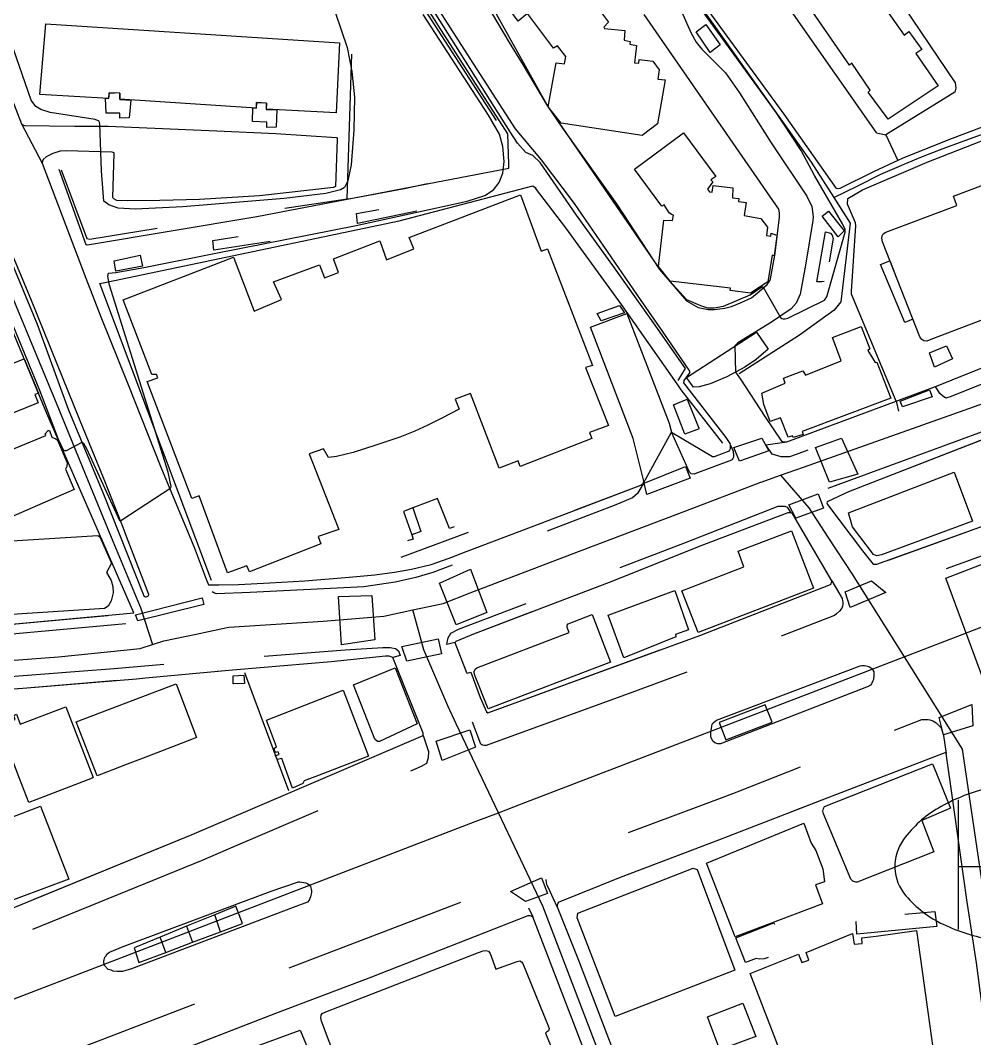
# Model space of a CAD drawing. Header units: millimetres. Extents: x 198785 to 203305, y 542885 to 545889.
# Drawn here: x 201384.4 to 201573.7, y 543863.1 to 544065 of the extents above; entities that cross this region are included whole.
import ezdxf

# ---------------------------------------------------------------- set-up
doc = ezdxf.new("R2010")
doc.units = ezdxf.units.MM
for name, pattern in [('FENCE_25K', [54.3, 28.7, -9.2, -16.4]), ('HIDDEN_BULD_25K', [28.8, 18.4, -10.4]), ('HIDDEN_IN_25K', [56.5, 36.5, -20])]:
    doc.linetypes.add(name, pattern=pattern)
for name, color, linetype in [('A0013114', 253, 'Continuous'), ('A0013117', 253, 'Continuous'), ('A0013118', 253, 'Continuous'), ('A0023214', 253, 'Continuous'), ('A0023217', 253, 'Continuous'), ('A0033324', 253, 'Continuous'), ('A0043325', 253, 'Continuous'), ('B0014111', 253, 'Continuous'), ('B0014115', 253, 'Continuous'), ('B0014116', 253, 'Continuous'), ('B0014118', 253, 'Continuous'), ('B0014511', 253, 'Continuous'), ('B0024120', 253, 'Continuous'), ('B0024127', 253, 'Continuous'), ('C0076117', 253, 'Continuous'), ('C0523121', 253, 'Continuous'), ('F0017111', 253, 'Continuous'), ('F0047224', 253, 'Continuous')]:
    doc.layers.add(name, color=color, linetype=linetype)

# ---------------------------------------------------------------- blocks, each defined once
blk = doc.blocks.new('B0014511')
at = {"layer": 'B0014511'}
blk.add_lwpolyline([(-31.17, -1.27, 0.169014), (-29, -6.77, 0.105159), (-21.57, -12.43, 0.067248), (-11.97, -15.47, 0.053397), (0.67, -16.3, 0.053397), (13.19, -14.44, 0.067248), (22.51, -10.63, 0.105159), (29.45, -4.38, 0.169014), (31.17, 1.27, 0.169014), (29, 6.77, 0.105159), (21.57, 12.43, 0.067248), (11.97, 15.47, 0.053397), (-0.67, 16.3, 0.053397), (-13.19, 14.44, 0.067248), (-22.51, 10.63, 0.105159), (-29.45, 4.38, 0.169014)], format="xyb", close=True, dxfattribs=at)
for points in [[(-18.64, 12.26), (-18.64, -13.46)], [(16.58, 13.62), (16.58, -13.46)], [(-18.64, -0.94), (16.58, -0.94)]]:
    blk.add_lwpolyline(points, dxfattribs=at)

msp = doc.modelspace()

# ---------------------------------------------------------------- linework, layer by layer
at = {"layer": 'A0013114'}
for points in [[(201369.68, 544048.44), (201371.35, 544044.38), (201378.76, 544026.36), (201387.77, 544004.81), (201393.9, 543987.93), (201400.92, 543971.08), (201408.94, 543950.96), (201409.09, 543950.79), (201409.23, 543950.72), (201409.4, 543950.72), (201409.84, 543950.92)], [(201536.48, 543981.48), (201558.21, 543989.54), (201566.53, 543992.63), (201572.07, 543994.88), (201596.48, 544004.59), (201606.91, 544008.61), (201608.45, 544009.2), (201618.51, 544013.4), (201621.46, 544014.31), (201651.89, 544024.87), (201663.44, 544029.18), (201669.19, 544031.33), (201686.44, 544037.77), (201692.16, 544039.95), (201693.04, 544040.74), (201697.1, 544046.7)], [(201357.67, 543943.03), (201406.92, 543947.53), (201389.65, 543987.11), (201383.15, 544002.9), (201374.14, 544024.44), (201366.55, 544042.9)], [(201668.22, 544017.21), (201659.09, 544014.41), (201646.04, 544009.47), (201631.02, 544003.28), (201630.87, 544003.28), (201606.28, 543993.65), (201579.44, 543983.51), (201548.74, 543971.53), (201544.59, 543969.65), (201544.52, 543969.59), (201544.42, 543969.39), (201544.48, 543969.15), (201544.55, 543969.06), (201551.52, 543959.83), (201553.63, 543957.19), (201554.36, 543957.18), (201573.87, 543964.2), (201579.31, 543966.17), (201600.56, 543973.82), (201673.77, 544001.18), (201674.14, 544001.47)], [(201421.72, 543953.12), (201422.55, 543953.1), (201423.85, 543953.12), (201427.72, 543953.21), (201433.91, 543953.53), (201440.85, 543953.88), (201449.67, 543954.61), (201454.76, 543955.11), (201458.65, 543955.61), (201461.99, 543956.21), (201465.93, 543957.16), (201469.46, 543958.4), (201473.06, 543959.76), (201486.33, 543964.84), (201507.51, 543972.87), (201508.02, 543973.26), (201513.58, 543983.41), (201521.74, 543978.54), (201521.96, 543978.54), (201522.13, 543978.54), (201524.9, 543979.61), (201525.12, 543979.72)], [(201536.7, 543967.4), (201519.94, 543961.04), (201501.23, 543953.59), (201474.32, 543943.31), (201470.79, 543941.89), (201470.62, 543941.68), (201472.79, 543936.09), (201472.97, 543935.58), (201473.78, 543935.81), (201475.66, 543930.77), (201476.9, 543927.93), (201477.18, 543927.76), (201519.21, 543943.08), (201545.14, 543953.19), (201545.28, 543953.3), (201545.4, 543953.92), (201537.68, 543967.1), (201537.59, 543967.19), (201537.42, 543967.3), (201537.31, 543967.36), (201536.7, 543967.4)], [(201379.2, 543887.57), (201418.51, 543903.61), (201464.35, 543923.22), (201464.35, 543923.71), (201458.31, 543938.72), (201457.58, 543938.96), (201457.32, 543938.96), (201456.86, 543938.94), (201446.11, 543937.85), (201427.32, 543936.28), (201426.53, 543936.21), (201415.73, 543935.21), (201409.24, 543934.61), (201407.49, 543934.44), (201384.89, 543932.54), (201365.71, 543931.25), (201363.52, 543931.03), (201363.28, 543930.95)], [(201567.85, 543919.78), (201567.48, 543919.7), (201545.46, 543911.2), (201522.9, 543902.46), (201503.43, 543895.09), (201491.12, 543890.11)], [(201486.11, 543887.27), (201485.54, 543887.49), (201485.13, 543887.49), (201454.05, 543875.29), (201435.04, 543868.13), (201402.47, 543855.52), (201388.72, 543850.13), (201388.22, 543849.87)]]:
    msp.add_lwpolyline(points, dxfattribs=at)
at = {"layer": 'A0013117'}
for points in [[(201576.22, 543862.1), (201574.13, 543878.19), (201572.23, 543890.67), (201569.22, 543911.8), (201568.13, 543919.67), (201568.01, 543919.73), (201567.85, 543919.78)], [(201491.12, 543890.11), (201490.97, 543889.76), (201490.91, 543889.57), (201490.95, 543889.26), (201495.14, 543878.7), (201504.69, 543853.86)], [(201388.22, 543849.87), (201399.28, 543821.65), (201401.99, 543814.08), (201402.25, 543813.82), (201402.95, 543813.62), (201403.32, 543813.64), (201425.23, 543821.57), (201450.22, 543831.38), (201453.95, 543832.84), (201467.1, 543838), (201499.55, 543851.31), (201499.72, 543851.87), (201486.11, 543887.27)]]:
    msp.add_lwpolyline(points, dxfattribs=at)
at = {"layer": 'A0013118'}
for points in [[(201525.12, 543979.72), (201525.28, 543980.16), (201525.3, 543980.31), (201525.3, 543980.53), (201525.3, 543980.83), (201525.28, 543980.99), (201525.27, 543981.16), (201524.47, 543982.33), (201516.02, 543993.19), (201516.11, 543993.65), (201517.27, 543995.15), (201517.22, 543995.5), (201511.79, 544003.4), (201507.44, 544009.71), (201494.33, 544028.73), (201487.78, 544037.38), (201482.63, 544043.56), (201472.48, 544059.35), (201461.61, 544076.33), (201452.06, 544091.7), (201442.16, 544108.36), (201430.88, 544126.51)], [(201579.33, 544106.12), (201549.59, 544084.61), (201549.29, 544084.08), (201549.24, 544083.27), (201569.89, 544052.65), (201570.03, 544051.59), (201569.8, 544050.81), (201556.16, 544042.36)], [(201529.05, 544078.72), (201554.15, 544042.89), (201554.29, 544042.75), (201556.16, 544042.36), (201558.54, 544037.27), (201553.67, 544034.99), (201547.03, 544031.69), (201546.71, 544031.65), (201546.32, 544031.71), (201535.95, 544046.46), (201520.32, 544067.79)], [(201375.41, 544067.37), (201382.72, 544049.48), (201384.64, 544044.5), (201388.75, 544036.72), (201397.4, 544013.9), (201400.4, 544006.28), (201405.74, 543992.96), (201412.29, 543976.42), (201418.34, 543961.87), (201419.09, 543960.06), (201421.27, 543954.25), (201421.72, 543953.12)], [(201476.75, 544068.48), (201481.41, 544060.66), (201484.18, 544056.17), (201489.01, 544048.03), (201491.96, 544043.64), (201502.71, 544028.63), (201511.2, 544015.62), (201516.57, 544009.41), (201518.88, 544008.1), (201520.89, 544007.68), (201522.16, 544007.71), (201523.2, 544007.85), (201524.19, 544007.98), (201525.48, 544008.33), (201527.44, 544009.11), (201529.5, 544010.04), (201531.09, 544011.33), (201532.59, 544012.67), (201532.87, 544013.06), (201533.12, 544013.41), (201533.26, 544013.8), (201534.05, 544018.07), (201534.08, 544018.33), (201534.57, 544022.2), (201535.06, 544026.03), (201535.02, 544026.9), (201534.9, 544027.62), (201508.18, 544066.18)], [(201514.8, 544068.65), (201516.37, 544065), (201517.41, 544062.62), (201518.52, 544060.71), (201519.6, 544059.32), (201521.93, 544057.02), (201524.33, 544054.66), (201527.08, 544050.65), (201533.38, 544040.77), (201540.46, 544030.16), (201541.45, 544028.15), (201541.71, 544026.05), (201541.66, 544025.38), (201540.18, 544016.52), (201539.12, 544010.73), (201538.31, 544008.95), (201537.37, 544007.85), (201533.47, 544005.17), (201526.78, 544001.11), (201526.27, 544000.65), (201526.2, 544000.5), (201526.27, 543995.25), (201527.29, 543993.91), (201532.13, 543986.5), (201535.45, 543981.61), (201535.84, 543981.49), (201536.17, 543981.48), (201536.48, 543981.48)], [(201409.84, 543950.92), (201409.88, 543951.2), (201405.81, 543961.81), (201404.65, 543964.82), (201401.03, 543973.98), (201396.17, 543985.98), (201391.76, 543996.74), (201386.5, 544009.79), (201382.99, 544018.24), (201378.86, 544028.6), (201374.91, 544038.82), (201371.7, 544046.71), (201367.99, 544056.25), (201364.42, 544065.59)], [(201581.71, 544046.33), (201568.73, 544041.42), (201559.39, 544037.67), (201558.54, 544037.27)], [(201384.64, 544044.5), (201385.01, 544044.28), (201385.23, 544044.18), (201395.19, 544044.04), (201401.85, 544044.05), (201423.39, 544043.12), (201435.13, 544042.58), (201447.15, 544041.83), (201447.24, 544041.75), (201447.29, 544041.5), (201446.94, 544032.08), (201446.55, 544031.91), (201431.85, 544030.27), (201419.96, 544029.49), (201412.11, 544029.29), (201405.61, 544029.26), (201403.58, 544029.35), (201402.99, 544029.67), (201402.86, 544029.76), (201402.78, 544029.9), (201403, 544038.67), (201403, 544038.79), (201402.66, 544038.91), (201398.06, 544039.05), (201393.54, 544039.14), (201392.34, 544039.12), (201390.86, 544038.67), (201389.56, 544037.97), (201388.96, 544037.47), (201388.78, 544037.1), (201388.75, 544036.72)], [(201558.21, 543989.54), (201549.3, 544010.74), (201549.31, 544011.36), (201550.18, 544024.32), (201550.11, 544024.86), (201548.5, 544028.62), (201548.61, 544029.71), (201551.51, 544031.43), (201564.3, 544036.95), (201585.27, 544045.11)], [(201508.02, 543973.26), (201508.08, 543973.46), (201508.1, 543973.7), (201505.98, 543982.15), (201497.5, 544004.2), (201504.76, 544006.9), (201513.17, 543985.18), (201513.58, 543983.41)]]:
    msp.add_lwpolyline(points, dxfattribs=at)
at = {"layer": 'A0023214'}
for points in [[(201559.75, 543938.85), (201563.54, 543940.31), (201581.03, 543947.03), (201584.4, 543948.32), (201586.74, 543949.22), (201607.76, 543957.3), (201622.49, 543962.96), (201639.63, 543969.54), (201652.43, 543974.46), (201681.92, 543985.8), (201684.77, 543986.89), (201688.09, 543988.17), (201698.45, 543992.15), (201747.03, 544010.82), (201755.23, 544013.97), (201777.78, 544022.63), (201805.57, 544033.31), (201808.79, 544034.55), (201811.37, 544035.54), (201836.83, 544045.32), (201853.25, 544051.63), (201858.09, 544053.49)], [(201368.16, 544045.57), (201368.95, 544043.64), (201376.45, 544025.4), (201385.46, 544003.86), (201391.97, 543988.07), (201397.29, 543975.15), (201402.79, 543961.79), (201408.04, 543949.07), (201408.22, 543948.63), (201410.66, 543941.31)], [(201535.25, 543974.85), (201539.79, 543976.45), (201575.76, 543989.19)], [(201462.3, 543948.14), (201468.28, 543949.42), (201473.69, 543951.54), (201493.78, 543959.21), (201501.97, 543962.32), (201516.43, 543967.8), (201531.31, 543973.44), (201531.39, 543973.48), (201535.25, 543974.85)], [(201535.25, 543974.85), (201540.82, 543968.36), (201544.65, 543962.55), (201549.45, 543955.24), (201559.75, 543938.85)], [(201410.66, 543941.31), (201412.87, 543942.03), (201419.31, 543943.36), (201424.21, 543944.38), (201425.77, 543944.7), (201444.47, 543945.91), (201456.54, 543946.92), (201462.3, 543948.14)], [(201479.28, 543907.93), (201470.91, 543925.54), (201469.22, 543929.1), (201464.47, 543940.2), (201462.3, 543948.14)], [(201199.48, 543876.84), (201214.93, 543882.74), (201248.18, 543895.42), (201248.61, 543895.59), (201253.09, 543897.32), (201257.6, 543899.06), (201324.68, 543925.01), (201330.32, 543926.95), (201352.11, 543935.59), (201356.63, 543936.07), (201360.7, 543936.51), (201361.02, 543936.54), (201392, 543938.85), (201408.19, 543940.51), (201410.66, 543941.31)], [(201479.28, 543907.93), (201483.87, 543909.69), (201518.49, 543922.99), (201555.98, 543937.4), (201559.75, 543938.85)], [(201212.76, 543805.57), (201255.93, 543822.11), (201264.02, 543825.21), (201268.33, 543826.87), (201272.99, 543828.66), (201333.98, 543852.09), (201376.48, 543868.42), (201379.98, 543869.77), (201383.17, 543870.99), (201400.08, 543877.49), (201474.68, 543906.16), (201479.28, 543907.93)]]:
    msp.add_lwpolyline(points, dxfattribs=at)
at = {"layer": 'A0023217'}
for points in [[(201559.75, 543938.85), (201570.95, 543921.04), (201571.25, 543920.55), (201576.53, 543884.68), (201577.07, 543881.66), (201577.6, 543878.65), (201578.55, 543871.34), (201582.56, 543840.73), (201583.09, 543835.69), (201584.01, 543830.86), (201584.73, 543827.1)], [(201503.2, 543849.96), (201502.2, 543852.49), (201502.07, 543852.81), (201488.4, 543888.57), (201488.07, 543889.42), (201479.28, 543907.93)]]:
    msp.add_lwpolyline(points, dxfattribs=at)
at = {"layer": 'A0033324', "linetype": 'HIDDEN_IN_25K', "flags": 128}
for points in [[(201646.04, 544009.47), (201631.02, 544003.28), (201630.87, 544003.28), (201606.28, 543993.65), (201579.44, 543983.51), (201548.74, 543971.53), (201544.59, 543969.65), (201544.52, 543969.59), (201544.42, 543969.39), (201543.65, 543971.79), (201543.8, 543971.97), (201567.55, 543980.67), (201596.31, 543991.25), (201626.57, 544003), (201651.75, 544013.16), (201662.24, 544017.21), (201663.06, 544015.63), (201659.09, 544014.41), (201646.04, 544009.47)], [(201569.1, 543990.43), (201568.02, 543990.14), (201567.35, 543990.58), (201566.81, 543991.03), (201566.01, 543992.43), (201566.53, 543992.63), (201572.07, 543994.88), (201596.48, 544004.59), (201597.5, 544004.98), (201598.15, 544002.85), (201598.02, 544002.38), (201597.58, 544001.8), (201582.96, 543995.98), (201573.19, 543992.09), (201569.1, 543990.43)], [(201602.45, 543968.65), (201558.8, 543952.93), (201558.55, 543952.96), (201557.96, 543953.09), (201557.37, 543953.37), (201556.1, 543954.24), (201555.05, 543955.29), (201553.63, 543957.19), (201554.36, 543957.18), (201573.87, 543964.2), (201579.31, 543966.17), (201600.56, 543973.82), (201637.17, 543987.5), (201673.77, 544001.18), (201674.14, 544001.47), (201675.57, 543997.82), (201675.54, 543997.28), (201674.5, 543995.58), (201617.19, 543974.16), (201602.45, 543968.65)], [(201538.31, 543978.95), (201537.02, 543978.48), (201536.09, 543978.48), (201535.34, 543978.52), (201533.58, 543979.02), (201532.35, 543980.84), (201536.49, 543981.48), (201558.21, 543989.54), (201558.66, 543987.57), (201558.58, 543986.98), (201558.5, 543986.72), (201558.28, 543986.46), (201557.89, 543986.22), (201538.31, 543978.95)], [(201521.96, 543978.54), (201522.13, 543978.54), (201524.9, 543979.61), (201525.12, 543979.72), (201525.28, 543980.16), (201525.3, 543980.31), (201525.3, 543980.53), (201525.3, 543980.83), (201525.84, 543979.59), (201525.86, 543979.37), (201525.89, 543979.05), (201525.89, 543978.72), (201525.89, 543978.41), (201525.8, 543978.19), (201525.65, 543977.95), (201525.51, 543977.82), (201518.23, 543975.09), (201518.1, 543975.05), (201517.48, 543975.14), (201517.18, 543975.42), (201513.58, 543983.41), (201521.74, 543978.54), (201521.96, 543978.54)], [(201458.76, 543953.62), (201452.57, 543952.73), (201430.03, 543951.59), (201423.34, 543951.34), (201422.77, 543951.52), (201422.33, 543951.8), (201421.72, 543953.12), (201422.55, 543953.1), (201423.85, 543953.12), (201427.72, 543953.21), (201433.91, 543953.53), (201440.85, 543953.88), (201449.67, 543954.61), (201454.76, 543955.11), (201458.65, 543955.61), (201461.99, 543956.21), (201465.93, 543957.16), (201469.46, 543958.4), (201473.06, 543959.76), (201486.33, 543964.84), (201507.51, 543972.87), (201508.02, 543973.26), (201506.89, 543971.2), (201505.88, 543970.37), (201502.58, 543968.97), (201484.49, 543962.09), (201470.57, 543957.2), (201466.28, 543955.56), (201462.91, 543954.59), (201458.76, 543953.62)], [(201536.53, 543968.52), (201537.31, 543967.36), (201536.7, 543967.4), (201519.94, 543961.04), (201501.23, 543953.59), (201474.32, 543943.31), (201470.79, 543941.89), (201470.62, 543941.68), (201469.04, 543941.3), (201469.08, 543941.68), (201469.3, 543942.58), (201469.84, 543943.5), (201471.37, 543944.3), (201491.1, 543951.83), (201516.39, 543961.48), (201534.76, 543968.7), (201536.07, 543968.7), (201536.53, 543968.52)], [(201505.7, 543931.77), (201476.81, 543921.25), (201476.42, 543921.26), (201475.98, 543921.39), (201475.76, 543921.5), (201471.73, 543932.22), (201471.92, 543934.08), (201472.97, 543935.58), (201473.78, 543935.81), (201475.66, 543930.77), (201476.9, 543927.93), (201477.18, 543927.76), (201519.21, 543943.08), (201545.14, 543953.19), (201545.28, 543953.3), (201545.4, 543953.92), (201546.98, 543951.19), (201547.44, 543950.39), (201547.53, 543950), (201547.62, 543949.63), (201547.62, 543949.31), (201547.55, 543948.85), (201547.41, 543948.48), (201546.95, 543947.88), (201546.35, 543947.35), (201545.94, 543947.06), (201521.33, 543937.47), (201505.7, 543931.77)], [(201405.35, 543945.35), (201360.04, 543941.31), (201359.24, 543941.31), (201358.44, 543941.52), (201357.67, 543943.03), (201406.92, 543947.53), (201406.49, 543946.53), (201406.26, 543946.01), (201405.35, 543945.35)], [(201459.79, 543939.08), (201458.31, 543938.72), (201457.58, 543938.96), (201457.32, 543938.96), (201456.86, 543938.94), (201446.11, 543937.85), (201427.32, 543936.28), (201426.53, 543936.21), (201415.73, 543935.21), (201409.26, 543934.61), (201409.23, 543934.61), (201407.49, 543934.44), (201384.89, 543932.54), (201365.71, 543931.25), (201363.52, 543931.03), (201363.28, 543930.95), (201363.04, 543930.77), (201363.14, 543932.76), (201363.28, 543933.09), (201363.48, 543933.28), (201363.56, 543933.44), (201376.1, 543934.41), (201396.06, 543935.99), (201403.05, 543936.54), (201427.14, 543938.54), (201448.88, 543940.22), (201456.32, 543940.68), (201457.77, 543940.68), (201458.1, 543940.65), (201458.83, 543940.47), (201459.42, 543940), (201459.79, 543939.08)], [(201567.58, 543923.23), (201568.13, 543919.67), (201568.01, 543919.73), (201567.85, 543919.78), (201567.48, 543919.7), (201545.46, 543911.2), (201522.9, 543902.46), (201503.43, 543895.09), (201491.12, 543890.11), (201490.97, 543889.76), (201490.91, 543889.57), (201490.95, 543889.26), (201489.47, 543892.45), (201489.2, 543893.01), (201488.96, 543893.51), (201488.79, 543894.02), (201488.68, 543895.19), (201488.79, 543896.07), (201488.98, 543896.61), (201489.25, 543897.29), (201489.97, 543897.99), (201490.95, 543898.77), (201524.36, 543911.21), (201526.62, 543912.09), (201563.24, 543926.42), (201563.88, 543926.42), (201564.53, 543926.4), (201564.83, 543926.33), (201565.43, 543926.12), (201566.1, 543925.74), (201567.08, 543924.76), (201567.58, 543923.23)], [(201420.63, 543898.54), (201383.91, 543883.56), (201382.57, 543883.41), (201381.78, 543883.41), (201381.27, 543883.48), (201380.53, 543883.74), (201380.17, 543883.96), (201379.73, 543884.61), (201379.48, 543885.46), (201378.81, 543887.68), (201379.2, 543887.57), (201418.51, 543903.61), (201464.35, 543923.22), (201465.37, 543920.04), (201465.33, 543918.79), (201465.01, 543917.71), (201463.95, 543917.06), (201425.15, 543900.47), (201420.63, 543898.54)], [(201485.26, 543889.06), (201486.11, 543887.27), (201485.54, 543887.49), (201485.13, 543887.49), (201454.05, 543875.29), (201435.04, 543868.13), (201402.47, 543855.52), (201388.72, 543850.13), (201388.22, 543849.87), (201386.36, 543855.87), (201386.34, 543856.18), (201386.38, 543856.59), (201386.47, 543856.92), (201386.71, 543857.16), (201387.56, 543857.77), (201391.32, 543859.41), (201433.46, 543875.53), (201477.18, 543892.25), (201478.1, 543892.48), (201479.34, 543892.46), (201479.76, 543892.44), (201480.56, 543892.27), (201481.76, 543891.76), (201484.43, 543889.91), (201485.26, 543889.06)]]:
    msp.add_lwpolyline(points, dxfattribs=at)
at = {"layer": 'A0043325'}
for points in [[(201565.32, 543990.42), (201559.44, 543988.42), (201558.95, 543989.53), (201564.79, 543991.81), (201565.32, 543990.42)], [(201532.93, 543979.65), (201527.07, 543977.63), (201526, 543980.33), (201531.53, 543982.21), (201532.93, 543979.65)], [(201550.56, 543975.08), (201544.95, 543973.48), (201542.19, 543980.33), (201547.33, 543982.2), (201550.56, 543975.08)], [(201517.3, 543974.28), (201508.7, 543971.04), (201508.15, 543973.27), (201516.37, 543976.59), (201517.3, 543974.28)], [(201543.79, 543968.32), (201538.24, 543966.36), (201536.89, 543968.99), (201542.71, 543971.15), (201543.79, 543968.32)], [(201583.78, 543935.43), (201576.24, 543932.27), (201568.01, 543954.46), (201575.57, 543957.34), (201583.78, 543935.43)], [(201476.96, 543947.65), (201470.85, 543945.19), (201467.56, 543953.41), (201473.73, 543956.24), (201476.96, 543947.65)], [(201556.11, 543951.59), (201549.07, 543948.65), (201548.03, 543951.71), (201553.27, 543953.88), (201556.11, 543951.59)], [(201420.8, 543949.18), (201407.71, 543946), (201407.29, 543947.15), (201420.49, 543950.54), (201420.8, 543949.18)], [(201454.74, 543942.23), (201448.15, 543941.23), (201447.56, 543950.8), (201454.16, 543951), (201454.74, 543942.23)], [(201468, 543939.46), (201461.09, 543937.99), (201460.11, 543940.88), (201467.32, 543942.4), (201468, 543939.46)], [(201573.39, 543925.14), (201567.59, 543923.4), (201566.7, 543926.81), (201573.16, 543929.41), (201573.39, 543925.14)], [(201474.71, 543920.93), (201468.12, 543918.31), (201466.91, 543922.11), (201473.56, 543924.33), (201474.71, 543920.93)], [(201488.99, 543891.89), (201484.63, 543890.29), (201481.69, 543892.31), (201487.82, 543895.01), (201488.99, 543891.89)]]:
    msp.add_lwpolyline(points, dxfattribs=at)
at = {"layer": 'B0014111'}
for points in [[(201592.68, 544012.24), (201565.04, 544001.74), (201564.28, 544001.46), (201563.64, 544001.51), (201563.27, 544001.75), (201562.9, 544002.28), (201555.46, 544021.15), (201555.32, 544021.87), (201555.4, 544022.32), (201555.62, 544022.71), (201556.12, 544023.03), (201570.2, 544028.3), (201569.54, 544030.16), (201575.52, 544032.4)], [(201483.66, 544030.44), (201487.73, 544019.29), (201489, 544019.75), (201497.92, 543996.61), (201496.54, 543996.19), (201501.12, 543984.7), (201497.35, 543983.34), (201497.82, 543982.11), (201483.56, 543976.58), (201483.15, 543977.69), (201479.38, 543976.25), (201473.73, 543991.02), (201470.68, 543989.92), (201471.45, 543987.94), (201468.05, 543986.14), (201465.28, 543984.75), (201462.65, 543983.55), (201459.68, 543982.41), (201454.92, 543980.79), (201450.42, 543979.36), (201447.14, 543978.57), (201445.52, 543978.35), (201444.57, 543980.09), (201441.74, 543979.06), (201447.59, 543964.08), (201443.48, 543962.68), (201444.02, 543961.26), (201429.85, 543955.68), (201429.37, 543956.85), (201425.51, 543955.49), (201419.87, 543970.73), (201418.45, 543970.21), (201409.58, 543993.42), (201411.67, 543994.16), (201411.43, 543994.83), (201410.52, 543994.85), (201404.8, 544009.63), (201426.68, 544018.11), (201430.8, 544007.4), (201436.24, 544009.69), (201434.66, 544013.16), (201443.75, 544016.54), (201444.77, 544013.99), (201447.51, 544015.06), (201446.55, 544017.75), (201455.73, 544021.3), (201457.09, 544017.58), (201462.49, 544019.74), (201461.56, 544021.98), (201483.66, 544030.44)], [(201552.55, 543999.57), (201554.02, 543997.21), (201554.35, 543997.24), (201557.15, 543990.15), (201539.54, 543983.52), (201539.71, 543982.91), (201537.76, 543982.32), (201537.58, 543982.68), (201536.74, 543982.36), (201535.23, 543986.25), (201533.15, 543985.48), (201531.91, 543988.9), (201531.52, 543991.14), (201536.16, 543993.12), (201535.8, 543994.11), (201539.68, 543995.56), (201540.16, 543994.71), (201547.27, 543997.56), (201545.52, 544002.16), (201551.23, 544004.36), (201552.92, 543999.91), (201552.55, 543999.57)], [(201387.97, 543989.23), (201367.98, 543981.12), (201367.4, 543981.95), (201366.82, 543983.02), (201366.52, 543984.32), (201365.1, 543988.67), (201382.48, 543996.19), (201382.3, 543996.8), (201385.19, 543997.9), (201387.99, 543991.13), (201387.3, 543990.88), (201387.97, 543989.23)], [(201395.06, 543972.01), (201375.16, 543963.34), (201370.38, 543974.86), (201389.44, 543982.75), (201389.35, 543983.07), (201389.92, 543983.72), (201390.21, 543983.71), (201390.69, 543982.37), (201391.47, 543982.06), (201391.79, 543981.79), (201393.73, 543977.3), (201393.63, 543976.56), (201393.39, 543976.02), (201395.06, 543972.01)], [(201555.25, 543959.03), (201554.31, 543958.85), (201553.69, 543959.12), (201549.49, 543964.63), (201548.74, 543967.42), (201569.66, 543975.47), (201573.31, 543965.72), (201555.25, 543959.03)], [(201401.11, 543948.44), (201377.54, 543946.89), (201376.29, 543960.12), (201380.63, 543960.32), (201380.58, 543961.73), (201399.77, 543962.91), (201400.21, 543962.62), (201402.49, 543957.38), (201401.53, 543955.55), (201402.42, 543953.94), (201402.74, 543952.75), (201402.8, 543951.54), (201402.43, 543949.97), (201401.81, 543948.9), (201401.11, 543948.44)], [(201541.8, 543952.47), (201518.92, 543943.68), (201515.65, 543951.95), (201527.94, 543956.7), (201526.8, 543959.81), (201537.38, 543963.84), (201541.8, 543952.47)], [(201514.49, 543942.8), (201504.15, 543938.65), (201501.02, 543947.12), (201514.26, 543951.96), (201516.99, 543944.2), (201514.4, 543943.26), (201514.49, 543942.8)], [(201501.49, 543937.77), (201477.26, 543928.55), (201474.54, 543935.32), (201474.45, 543935.95), (201474.63, 543936.4), (201475, 543936.63), (201493.28, 543943.65), (201492.93, 543944.65), (201492.93, 543945.12), (201493.08, 543945.35), (201497.86, 543947.21), (201501.49, 543937.77)], [(201463.17, 543925.54), (201455.68, 543922.06), (201455.24, 543922.06), (201454.75, 543922.5), (201450.52, 543933.27), (201458.77, 543936.65), (201463.17, 543925.54)], [(201402.57, 543916.39), (201399.65, 543915.27), (201395.49, 543925.92), (201415.31, 543933.51), (201419.36, 543922.83), (201418.36, 543922.44), (201408.76, 543918.76), (201405.6, 543917.55), (201402.57, 543916.39)], [(201448.43, 543932.22), (201453.48, 543919.13), (201442.81, 543915.02), (201440.75, 543914.22), (201440.45, 543913.72), (201438.38, 543912.79), (201437.6, 543914.99), (201436.3, 543918.67), (201435.38, 543918.46), (201435.06, 543919.26), (201435.76, 543919.48), (201435.54, 543920.03), (201435.01, 543919.85), (201434.72, 543920.69), (201435.23, 543920.97), (201433.26, 543926.3), (201448.43, 543932.22)], [(201393.43, 543928.91), (201398.89, 543914.88), (201398.66, 543914.79), (201387.5, 543910.47), (201386.08, 543909.93), (201384.25, 543914.71), (201379.88, 543926.08), (201380.35, 543926.28), (201380.69, 543925.33), (201383.39, 543926.41), (201383.11, 543927.23), (201383.67, 543927.5), (201384.4, 543925.5), (201393.43, 543928.91)], [(201565.67, 543900.17), (201550.43, 543894.17), (201550.19, 543894.17), (201549.61, 543894.33), (201549.17, 543894.75), (201543.77, 543907.72), (201543.64, 543908.24), (201543.73, 543908.77), (201543.99, 543909.18), (201560.33, 543915.64), (201565.36, 543917.64), (201566.17, 543915.68), (201568.98, 543908.83), (201563.24, 543906.39), (201565.67, 543900.17)], [(201394.03, 543894.75), (201379.09, 543889.19), (201373.51, 543903.51), (201388.4, 543909.23), (201394.03, 543894.75)], [(201543.56, 543889.89), (201526.25, 543883.32), (201520.55, 543897.91), (201539.87, 543905.86), (201541.3, 543901.92), (201542.27, 543900.45), (201543.63, 543896.81), (201543.96, 543894.23), (201542.18, 543893.64), (201543.56, 543889.89)], [(201526.16, 543876.7), (201502.4, 543867.55), (201494.88, 543887.1), (201495.01, 543888.03), (201517.92, 543896.94), (201518.67, 543896.66), (201526.16, 543876.7)], [(201451.4, 543847.48), (201444.16, 543866.6), (201444.06, 543867.25), (201444.1, 543867.76), (201444.28, 543868.09), (201445, 543868.45), (201475.3, 543880.2), (201476.21, 543880.54), (201476.78, 543880.6), (201477.32, 543880.45), (201477.62, 543880.04)], [(201477.62, 543880.04), (201478.78, 543876.91), (201482.95, 543878.41), (201483.48, 543878.59), (201483.86, 543878.35), (201484.08, 543878.06), (201489.16, 543865.7), (201489.3, 543865.13), (201489.19, 543864.71), (201488.77, 543864.4), (201488.63, 543864.21), (201491.98, 543856.01)], [(201530.32, 543863.53), (201523.21, 543860.89), (201520.75, 543867.48), (201527.77, 543870.18), (201530.32, 543863.53)], [(201439.96, 543864.84), (201442.94, 543857.46), (201439.75, 543856.22), (201447.52, 543836.33), (201429.15, 543829.41), (201426.61, 543836.43), (201429.86, 543837.54), (201422.02, 543859.01), (201428.94, 543861.73), (201429.26, 543860.93), (201439.96, 543864.84)]]:
    msp.add_lwpolyline(points, dxfattribs=at)
at = {"layer": 'B0014115'}
for points in [[(201494.36, 544073.72), (201501.1, 544064.68), (201500.19, 544063.72), (201500.31, 544063.44), (201504.35, 544063), (201504.21, 544061.1), (201505.4, 544060.87), (201505.36, 544060.33), (201506.66, 544060.04), (201506.27, 544056.62), (201507.12, 544056.52), (201507.22, 544057.25), (201509.88, 544056.92), (201511.13, 544055.22), (201510.92, 544053.36), (201512.34, 544053.22), (201510.85, 544044.5), (201507.78, 544042.23), (201491.73, 544044.65), (201489.15, 544047.9), (201490.69, 544056.61), (201492.39, 544056.4), (201492.61, 544057.87), (201490.97, 544060.01), (201490.21, 544059.51), (201485.06, 544066.42), (201483.18, 544064.86), (201478.58, 544071.2)], [(201550.49, 544075.23), (201559.75, 544062.11), (201560.69, 544062.85), (201563.28, 544059.26), (201562.1, 544058.46), (201566.5, 544052.08), (201556.59, 544045.45), (201552.63, 544050.81), (201553.02, 544051.17), (201549.37, 544056.52), (201548.89, 544056.17), (201541.08, 544067.5)], [(201447.73, 544060.57), (201447.08, 544046.7), (201433.23, 544047.4), (201433.26, 544048.65), (201431.27, 544048.75), (201431.22, 544047.65), (201404.16, 544049.39), (201404.18, 544050.63), (201402.03, 544050.69), (201401.92, 544049.57), (201388.25, 544050.31), (201389.44, 544064.37), (201447.73, 544060.57)], [(201521.16, 544031.05), (201521.65, 544030.95), (201521.86, 544032.28), (201525.79, 544031.82), (201525.7, 544029.88), (201526.98, 544029.74), (201526.89, 544029.14), (201528.44, 544028.95), (201528.04, 544026.32), (201531.36, 544025.73), (201532.67, 544024.04), (201532.43, 544022.36), (201533.29, 544022.27), (201533.37, 544022.84), (201534.43, 544022.42), (201534.49, 544022.32), (201533.96, 544018.36), (201533.59, 544018.46), (201532.69, 544013.19), (201529.25, 544010.94), (201525.22, 544011.49), (201525.3, 544011.93), (201513.37, 544013.31), (201511, 544016.21), (201512.1, 544025.42), (201513.8, 544025.35), (201514.01, 544026.43), (201513.58, 544026.54), (201513.15, 544026.89), (201512.13, 544028.46), (201511.7, 544028.21), (201506.27, 544035.5), (201515.98, 544042.75), (201522.38, 544034.06), (201521.42, 544033.44), (201521.78, 544033.01), (201520.73, 544031.58), (201521.16, 544031.05)], [(201562.18, 543884.58), (201567.03, 543849.97), (201562.49, 543850.21), (201562.69, 543848.94), (201560.5, 543847.81), (201559.36, 543847.62), (201556.01, 543847.32), (201556.1, 543846.64), (201554.02, 543846.18), (201554.69, 543844.55), (201543.79, 543840.44), (201542.33, 543844.46), (201541.35, 543844.46), (201529.18, 543876.04), (201538.83, 543879.89), (201539.44, 543878.25), (201540.85, 543878.7), (201540.32, 543880.23), (201549.5, 543883.99), (201549.84, 543881.86), (201551.43, 543882.02), (201551.35, 543883.13), (201554.21, 543883.46), (201562.18, 543884.58)]]:
    msp.add_lwpolyline(points, dxfattribs=at)
at = {"layer": 'B0014116', "linetype": 'HIDDEN_BULD_25K', "flags": 128}
for points in [[(201523.26, 544060.16), (201521.28, 544058.64), (201518.48, 544062.79), (201520.43, 544064.21), (201523.26, 544060.16)], [(201404.16, 544050.61), (201404.14, 544049.37), (201406.32, 544049.23), (201406.02, 544045.72), (201404.15, 544045.65), (201404.15, 544046.66), (201401.42, 544046.66), (201401.29, 544049.58), (201401.94, 544049.55), (201402.05, 544050.67), (201404.16, 544050.61)], [(201433.24, 544048.63), (201433.21, 544047.38), (201435.29, 544047.28), (201435.18, 544043.89), (201433.29, 544043.82), (201433.34, 544044.88), (201430.47, 544045.01), (201430.51, 544047.67), (201431.24, 544047.62), (201431.28, 544048.73), (201433.24, 544048.63)], [(201463.05, 544027.18), (201451.32, 544024.77), (201451.13, 544026.73), (201462.93, 544028.98), (201463.05, 544027.18)], [(201547.85, 544023.29), (201546.66, 544022.14), (201543.47, 544026.19), (201544.77, 544027.19), (201547.85, 544023.29)], [(201434, 544021.16), (201422.78, 544019.45), (201422.58, 544021.41), (201433.76, 544023.17), (201434, 544021.16)], [(201543.87, 544013.26), (201543.45, 544013.17), (201542.43, 544013.18), (201544.17, 544023.1), (201545.14, 544022.84), (201545.49, 544022.42), (201545.67, 544021.81), (201545.64, 544021.47), (201544.26, 544013.56), (201543.87, 544013.26)], [(201561.49, 544005.8), (201559.88, 544005.11), (201555.07, 544016.63), (201556.93, 544017.37), (201561.49, 544005.8)], [(201504.26, 544007.06), (201499.67, 544005.43), (201498.86, 544006.91), (201503.27, 544008.47), (201504.26, 544007.06)], [(201569.33, 543997.9), (201565.76, 543996.29), (201564.78, 543999.12), (201568.18, 544000.47), (201569.33, 543997.9)], [(201519.07, 543984.06), (201516.23, 543982.98), (201514.02, 543988.83), (201516.68, 543989.93), (201519.07, 543984.06)], [(201566.23, 543885.37), (201550.4, 543883.85), (201550.18, 543886.99), (201565.86, 543888.36), (201566.23, 543885.37)], [(201532.8, 543879.19), (201532.01, 543878.94), (201531.01, 543878.9), (201530.37, 543879.05), (201528.28, 543878.2), (201526.38, 543883.13), (201533.91, 543886.07), (201535.78, 543881.13), (201533.94, 543880.29), (201533.43, 543879.68), (201532.8, 543879.19)]]:
    msp.add_lwpolyline(points, dxfattribs=at)
at = {"layer": 'B0014118', "linetype": 'HIDDEN_BULD_25K', "flags": 128}
msp.add_lwpolyline([(201426.75, 543933.46), (201426.66, 543933.45), (201426.65, 543933.75), (201426.62, 543935.09), (201428.72, 543935.22), (201428.9, 543933.58), (201426.75, 543933.46)], dxfattribs=at)
at = {"layer": 'B0024120', "linetype": 'FENCE_25K', "flags": 128}
for points in [[(201392.51, 544035.4), (201397.58, 544021.79), (201398.17, 544021.68), (201430.14, 544026.79), (201449.28, 544029.62), (201449.57, 544029.66), (201460.98, 544031.77), (201480.88, 544036.26), (201480.76, 544041.96), (201480.62, 544042.53), (201454.04, 544083.83), (201453.46, 544084.76), (201434.95, 544114.73), (201423.88, 544133.7)], [(201499.93, 544094.44), (201514.65, 544073.89), (201535.58, 544045.06), (201541.34, 544036.93), (201545.79, 544029.92), (201549.03, 544024.8), (201547.2, 544009.21), (201545.86, 544007.57), (201539.02, 544002.65), (201527.03, 543994.98)], [(201449.28, 544029.62), (201450.81, 544077.98), (201450.9, 544078.34), (201451.98, 544082.35), (201453.46, 544084.76)], [(201545.79, 544029.92), (201550.54, 544032.24), (201555.13, 544034.51), (201559.75, 544036.5), (201563.38, 544038.05), (201567.48, 544039.64), (201572.02, 544041.25), (201579.46, 544043.98), (201584.43, 544046.16), (201584.56, 544046.47), (201584.57, 544046.93), (201584.43, 544048.89), (201584.35, 544049.42), (201584.32, 544050.22), (201584.33, 544051.22), (201585.02, 544052.69), (201586.16, 544054.08)], [(201428.88, 543935.74), (201437.59, 543912.35)]]:
    msp.add_lwpolyline(points, dxfattribs=at)
at = {"layer": 'B0024127'}
msp.add_lwpolyline([(201519.07, 543992.35), (201517.97, 543992.3), (201516.57, 543994.22), (201530.47, 544003.21), (201532.75, 543999.81), (201530.41, 543997.79), (201528.17, 543996.25), (201524.58, 543994.36), (201521.25, 543992.94), (201519.07, 543992.35)], dxfattribs=at)
at = {"layer": 'C0076117'}
for points in [[(201403.39, 544015.3), (201403.03, 544017.34), (201408.21, 544018.51), (201408.64, 544016.28), (201403.39, 544015.3)], [(201470.46, 543964.59), (201469.55, 543964.26), (201467.2, 543970.2), (201462.26, 543968.36)], [(201462.26, 543968.36), (201460.44, 543967.68), (201462.09, 543963.03)], [(201462.26, 543968.36), (201463.9, 543963.68), (201462.09, 543963.03)], [(201462.09, 543963.03), (201462.38, 543962.2), (201461.23, 543961.86)], [(201532.19, 543929.29), (201523.04, 543925.83), (201524.36, 543922.35), (201533.56, 543925.86), (201532.19, 543929.29)], [(201422.98, 543887.67), (201417.41, 543885.4)], [(201424.14, 543884.34), (201428.46, 543885.97), (201427.14, 543889.37), (201422.98, 543887.67)], [(201424.14, 543884.34), (201422.98, 543887.67)], [(201417.41, 543885.4), (201412.15, 543883.26)], [(201417.41, 543885.4), (201418.6, 543882.25)], [(201418.6, 543882.25), (201424.14, 543884.34)], [(201412.15, 543883.26), (201406.97, 543881.15), (201407.95, 543878.22), (201413.27, 543880.23)], [(201413.27, 543880.23), (201412.15, 543883.26)], [(201413.27, 543880.23), (201418.6, 543882.25)]]:
    msp.add_lwpolyline(points, dxfattribs=at)
at = {"layer": 'C0523121'}
for points in [[(201523.34, 543921.57), (201522.77, 543921.59), (201522.23, 543921.77), (201521.81, 543922.09), (201521.64, 543922.36), (201521.43, 543922.95), (201521.42, 543923.44), (201521.43, 543923.88), (201521.46, 543924.26), (201521.59, 543925.12), (201521.68, 543925.5), (201521.8, 543925.62), (201521.9, 543925.77), (201522.51, 543926.26), (201551.05, 543937.02), (201551.38, 543937.11), (201551.64, 543937.14), (201551.91, 543937.12), (201552.75, 543936.92), (201552.97, 543936.8), (201553.18, 543936.65), (201553.4, 543936.49), (201553.58, 543936.22), (201553.73, 543935.88), (201553.74, 543934.94), (201553.71, 543934.63), (201553.65, 543934.33), (201553.58, 543934.08), (201553.3, 543933.49), (201553.08, 543933.2), (201552.52, 543932.92), (201552.32, 543932.84), (201523.34, 543921.57)], [(201404.08, 543876.42), (201403.64, 543876.42), (201402.84, 543876.53), (201402.42, 543876.69), (201401.85, 543876.86), (201401.11, 543877.65), (201400.98, 543878.26), (201401, 543878.54), (201401.07, 543878.76), (201401.18, 543879.26), (201401.37, 543879.48), (201401.64, 543879.92), (201402.07, 543880.28), (201404.78, 543881.4), (201434.17, 543892.38), (201439.41, 543894.18), (201439.54, 543894.21), (201439.84, 543894.21), (201441.07, 543894.05), (201441.46, 543893.81), (201441.7, 543893.64), (201441.98, 543893.29), (201442.14, 543892.75), (201442.16, 543892.46), (201442.16, 543892.14), (201442.11, 543891.87), (201442.05, 543891.59), (201441.98, 543891.22), (201441.72, 543890.59), (201441.4, 543890.22), (201438.56, 543889.14), (201406.48, 543876.97), (201404.67, 543876.45), (201404.08, 543876.42)]]:
    msp.add_lwpolyline(points, dxfattribs=at)
at = {"layer": 'F0017111'}
for points, elevation in [([(201469.58, 544082.97), (201489.09, 544047.94), (201510.83, 544016.31), (201513.27, 544013.35), (201516.59, 544009.67), (201519.34, 544008.48), (201520.72, 544008.04), (201522.1, 544008.04), (201523.95, 544008.4), (201529.18, 544010.63), (201531.51, 544012.19), (201531.67, 544012.21), (201531.76, 544012.13), (201535.21, 544006.1), (201535.47, 544005.93), (201535.77, 544005.87), (201536.13, 544005.85), (201536.68, 544005.98), (201543.97, 544009.59), (201544.43, 544010.24), (201548.06, 544023.06), (201548.06, 544023.6), (201547.52, 544024.69), (201542, 544034.3), (201539.36, 544039.24), (201533.95, 544047.35), (201508.23, 544083.6)], 20), ([(201443.31, 544077.22), (201449.26, 544059.65), (201450.21, 544054.89), (201450.7, 544049.8), (201450.57, 544043.29), (201450.02, 544036.36), (201449.41, 544033.25), (201448.7, 544031.9), (201447.92, 544031.42), (201445.04, 544030.74), (201436.78, 544029.72), (201416.64, 544028.04), (201407.2, 544027.6), (201403.82, 544027.83), (201401.95, 544028.45), (201400.95, 544029.21), (201400.49, 544035.22), (201400.19, 544044.5), (201400.02, 544045.05), (201399.29, 544045.4), (201390.33, 544046.74), (201388.5, 544047.34), (201387.48, 544047.93), (201386.55, 544049.19), (201381.89, 544062.77)], 30), ([(201381.53, 544007.96), (201388.21, 543991.7), (201391.89, 543982.01), (201392.88, 543979.85), (201393.16, 543979.76), (201393.45, 543979.74), (201393.58, 543979.76), (201396.7, 543981.39), (201396.96, 543981.23), (201397.57, 543980.14), (201404.06, 543965.86), (201404.36, 543965.86), (201414.29, 543972.36), (201414.36, 543972.63), (201413.77, 543975.44), (201402.1, 544012.5), (201401.75, 544014.26), (201401.91, 544014.93), (201403.39, 544015.06), (201408.91, 544016.03), (201423.19, 544018.85), (201451.07, 544024.38), (201473.09, 544029.16), (201476.56, 544030.32), (201478.26, 544031.41), (201479.44, 544032.91), (201480.15, 544034.71), (201480.4, 544037.03), (201480.16, 544040.01), (201479.47, 544042.5), (201477.27, 544046.27), (201464.31, 544066.17)], 20)]:
    msp.add_lwpolyline(points, dxfattribs=dict(at, elevation=elevation))
at = {"layer": 'F0047224'}
for points in [[(201392.04, 544035.51), (201397.39, 544020.59), (201397.76, 544020.5), (201431.3, 544026.13), (201481.32, 544035.71), (201481.36, 544036.5), (201481.11, 544042.56), (201467.4, 544063.93), (201445.25, 544099.01), (201439.68, 544108.34)], [(201514.9, 543993.61), (201516.38, 543996.04), (201510.01, 544005.05), (201502.32, 544015.94), (201494.76, 544026.44), (201487.56, 544036.87), (201486.06, 544038.25), (201484.7, 544038.87), (201483.08, 544040.67), (201481.62, 544042.95), (201454.5, 544085.87), (201440.42, 544108.68), (201439.68, 544108.34)], [(201499.93, 544094.44), (201514.65, 544073.89), (201535.58, 544045.06), (201541.34, 544036.93), (201545.79, 544029.92)], [(201545.79, 544029.92), (201550.54, 544032.24), (201555.13, 544034.51), (201559.75, 544036.5), (201563.38, 544038.05), (201567.48, 544039.64), (201572.02, 544041.25), (201579.46, 544043.98), (201584.43, 544046.16), (201584.56, 544046.47), (201584.57, 544046.93), (201584.43, 544048.89), (201584.35, 544049.42), (201584.32, 544050.22), (201584.33, 544051.22), (201585.02, 544052.69), (201586.16, 544054.08)], [(201400.17, 544012.84), (201403.09, 544013.45), (201459.59, 544025.31), (201486.11, 544032.21), (201486.77, 544031.78), (201486.65, 544031.78)], [(201523.82, 543981.2), (201515.51, 543991.78), (201514.72, 543992.96), (201503.69, 544008.67), (201492.63, 544023.87), (201486.65, 544031.78)], [(201545.79, 544029.92), (201549.03, 544024.8), (201547.2, 544009.21), (201545.86, 544007.57), (201539.02, 544002.65), (201527.03, 543994.98)], [(201422.37, 543953.97), (201400.17, 544012.84)], [(201459.96, 543958.59), (201473.34, 543963.57)]]:
    msp.add_lwpolyline(points, dxfattribs=at)

# ---------------------------------------------------------------- block references
at = {"layer": 'B0014511'}
msp.add_blockref('B0014511', (201589.09, 543898.23), dxfattribs=at)

doc.saveas('drawing.dxf')
